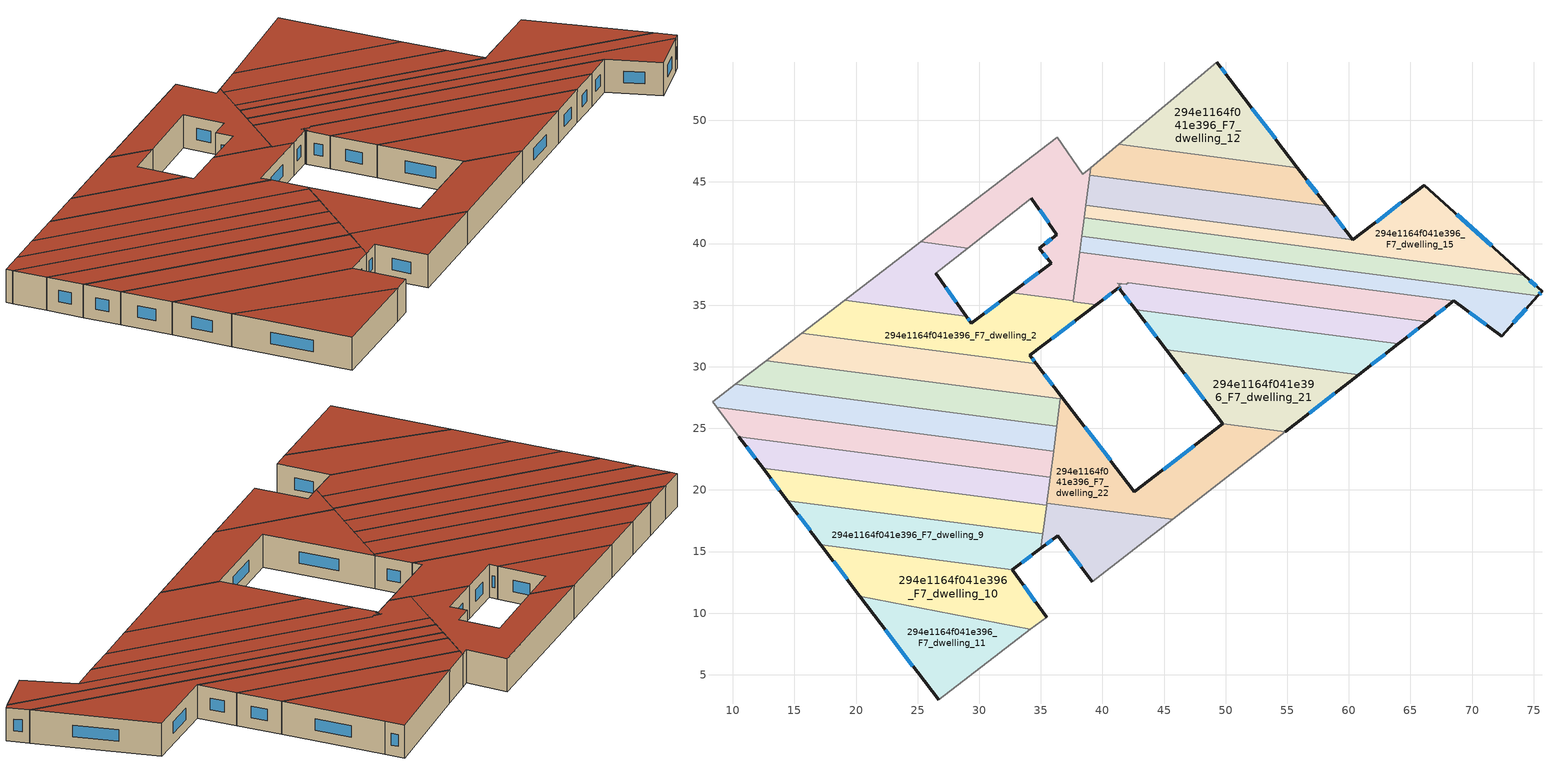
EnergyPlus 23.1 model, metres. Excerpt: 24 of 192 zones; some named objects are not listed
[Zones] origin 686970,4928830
294e1164f041e396_F7_dwelling_0
 floor to 294e1164f041e396_F6_dwelling_0 (EU_floor_Construction): 39.03,46.15 37.62,35.34 32.63,35.99 35.83,38.4 34.88,39.63 36.31,40.73 34.22,43.69 29.07,39.63 25.25,40.13 36.32,48.61 38.42,45.63 z21
 wall outside (EU_wall_Construction): 34.22,43.69 36.31,40.73 34.88,39.63 35.83,38.4 32.63,35.99 z21:24
 wall adiabatic (EU_wall_Construction): 29.07,39.63 34.22,43.69 / 39.03,46.15 38.42,45.63 36.32,48.61 25.25,40.13 z21:24
 wall to 294e1164f041e396_F7_dwelling_1 (EU_wall_Construction): 25.25,40.13 29.07,39.63 z21:24
 wall to 294e1164f041e396_F7_dwelling_2 (EU_wall_Construction): 32.63,35.99 37.62,35.34 z21:24
 wall to 294e1164f041e396_F7_dwelling_18 (EU_wall_Construction): 37.62,35.34 38.14,39.3 z21:24
 wall to 294e1164f041e396_F7_dwelling_13 (EU_wall_Construction): 38.96,45.56 39.03,46.15 z21:24
 wall to 294e1164f041e396_F7_dwelling_14 (EU_wall_Construction): 38.64,43.12 38.96,45.56 z21:24
 wall to 294e1164f041e396_F7_dwelling_15 (EU_wall_Construction): 38.5,42.09 38.64,43.12 z21:24
 wall to 294e1164f041e396_F7_dwelling_16 (EU_wall_Construction): 38.31,40.59 38.5,42.09 z21:24
 wall to 294e1164f041e396_F7_dwelling_17 (EU_wall_Construction): 38.14,39.3 38.31,40.59 z21:24
 window (EU_Window_Construction): 35.19,39.23 35.52,38.8 / 35.84,40.38 35.34,39.99 / 34.9,42.73 35.63,41.7 / 34.79,37.62 33.67,36.78 z21.98:23.02
 roof outside (EU_roof_Construction): 37.62,35.34 39.03,46.15 38.42,45.63 36.32,48.61 25.25,40.13 29.07,39.63 34.22,43.69 36.31,40.73 34.88,39.63 35.83,38.4 32.63,35.99 z24
294e1164f041e396_F7_dwelling_1
 floor to 294e1164f041e396_F6_dwelling_1 (EU_floor_Construction): 29.07,39.63 26.46,37.57 28.95,34.12 19.09,35.4 25.25,40.13 z21
 wall outside (EU_wall_Construction): 28.95,34.12 26.46,37.57 z21:24
 wall to 294e1164f041e396_F7_dwelling_2 (EU_wall_Construction): 19.09,35.4 28.95,34.12 z21:24
 wall adiabatic (EU_wall_Construction): 25.25,40.13 19.09,35.4 / 26.46,37.57 29.07,39.63 z21:24
 window (EU_Window_Construction): 28.14,35.24 27.27,36.45 z21.98:23.02
 roof outside (EU_roof_Construction): 28.95,34.12 26.46,37.57 29.07,39.63 25.25,40.13 19.09,35.4 z24
294e1164f041e396_F7_dwelling_10
 floor to 294e1164f041e396_F6_dwelling_10 (EU_floor_Construction): 32.69,13.52 35.47,9.68 34.15,8.67 20.3,11.39 17.15,15.55 z21
 wall outside (EU_wall_Construction): 35.47,9.68 32.69,13.52 / 17.15,15.55 20.3,11.39 z21:24
 wall to 294e1164f041e396_F7_dwelling_9 (EU_wall_Construction): 32.69,13.52 17.15,15.55 z21:24
 wall adiabatic (EU_wall_Construction): 34.15,8.67 35.47,9.68 z21:24
 wall to 294e1164f041e396_F7_dwelling_11 (EU_wall_Construction): 20.3,11.39 34.15,8.67 z21:24
 window (EU_Window_Construction): 34.56,10.93 33.59,12.28 / 18.18,14.2 19.28,12.74 z21.98:23.02
 roof outside (EU_roof_Construction): 35.47,9.68 32.69,13.52 17.15,15.55 20.3,11.39 34.15,8.67 z24
294e1164f041e396_F7_dwelling_11
 floor to 294e1164f041e396_F6_dwelling_11 (EU_floor_Construction): 34.15,8.67 26.7,2.95 20.3,11.39 z21
 wall outside (EU_wall_Construction): 20.3,11.39 26.7,2.95 z21:24
 wall adiabatic (EU_wall_Construction): 26.7,2.95 34.15,8.67 z21:24
 window (EU_Window_Construction): 22.38,8.65 24.62,5.7 z21.98:23.02
 roof outside (EU_roof_Construction): 34.15,8.67 20.3,11.39 26.7,2.95 z24
294e1164f041e396_F7_dwelling_12
 floor to 294e1164f041e396_F6_dwelling_12 (EU_floor_Construction): 50.35,53.33 55.83,46.16 41.31,48.05 49.29,54.73 z21
 wall outside (EU_wall_Construction): 55.83,46.16 50.35,53.33 49.29,54.73 z21:24
 wall to 294e1164f041e396_F7_dwelling_13 (EU_wall_Construction): 41.31,48.05 55.83,46.16 z21:24
 wall adiabatic (EU_wall_Construction): 49.29,54.73 41.31,48.05 z21:24
 window (EU_Window_Construction): 50,53.79 49.63,54.28 / 54.05,48.49 52.13,51 z21.98:23.02
 roof outside (EU_roof_Construction): 55.83,46.16 50.35,53.33 49.29,54.73 41.31,48.05 z24
294e1164f041e396_F7_dwelling_13
 floor to 294e1164f041e396_F6_dwelling_13 (EU_floor_Construction): 55.83,46.16 58.2,43.05 38.96,45.56 39.03,46.15 41.31,48.05 z21
 wall outside (EU_wall_Construction): 58.2,43.05 55.83,46.16 z21:24
 wall to 294e1164f041e396_F7_dwelling_14 (EU_wall_Construction): 38.96,45.56 58.2,43.05 z21:24
 wall adiabatic (EU_wall_Construction): 41.31,48.05 39.03,46.15 z21:24
 window (EU_Window_Construction): 57.43,44.07 56.6,45.15 z21.98:23.02
 roof outside (EU_roof_Construction): 58.2,43.05 55.83,46.16 41.31,48.05 39.03,46.15 38.96,45.56 z24
294e1164f041e396_F7_dwelling_14
 floor to 294e1164f041e396_F6_dwelling_14 (EU_floor_Construction): 58.2,43.05 60.32,40.29 38.64,43.12 38.96,45.56 z21
 wall outside (EU_wall_Construction): 60.32,40.29 58.2,43.05 z21:24
 wall to 294e1164f041e396_F7_dwelling_15 (EU_wall_Construction): 38.64,43.12 60.32,40.29 z21:24
 window (EU_Window_Construction): 59.63,41.19 58.89,42.16 z21.98:23.02
 roof outside (EU_roof_Construction): 60.32,40.29 58.2,43.05 38.96,45.56 38.64,43.12 z24
294e1164f041e396_F7_dwelling_15
 floor to 294e1164f041e396_F6_dwelling_15 (EU_floor_Construction): 74.22,37.44 38.5,42.09 38.64,43.12 60.32,40.29 66.12,44.74 z21
 wall outside (EU_wall_Construction): 74.22,37.44 66.12,44.74 60.32,40.29 z21:24
 wall to 294e1164f041e396_F7_dwelling_16 (EU_wall_Construction): 38.5,42.09 74.22,37.44 z21:24
 window (EU_Window_Construction): 64.23,43.3 62.2,41.74 / 71.58,39.81 68.75,42.37 z21.98:23.02
 roof outside (EU_roof_Construction): 74.22,37.44 66.12,44.74 60.32,40.29 38.64,43.12 38.5,42.09 z24
294e1164f041e396_F7_dwelling_16
 floor to 294e1164f041e396_F6_dwelling_16 (EU_floor_Construction): 74.22,37.44 75.68,36.12 75.35,35.76 38.31,40.59 38.5,42.09 z21
 wall outside (EU_wall_Construction): 75.35,35.76 75.68,36.12 74.22,37.44 z21:24
 wall to 294e1164f041e396_F7_dwelling_17 (EU_wall_Construction): 38.31,40.59 75.35,35.76 z21:24
 window (EU_Window_Construction): 75.2,36.55 74.69,37.01 / 75.46,35.88 75.57,36.01 z21.98:23.02
 roof outside (EU_roof_Construction): 75.35,35.76 75.68,36.12 74.22,37.44 38.5,42.09 38.31,40.59 z24
294e1164f041e396_F7_dwelling_17
 floor to 294e1164f041e396_F6_dwelling_17 (EU_floor_Construction): 75.35,35.76 72.4,32.49 68.51,35.34 38.14,39.3 38.31,40.59 z21
 wall outside (EU_wall_Construction): 68.51,35.34 72.4,32.49 75.35,35.76 z21:24
 wall to 294e1164f041e396_F7_dwelling_18 (EU_wall_Construction): 38.14,39.3 68.51,35.34 z21:24
 window (EU_Window_Construction): 73.36,33.56 74.39,34.7 / 69.77,34.42 71.13,33.42 z21.98:23.02
 roof outside (EU_roof_Construction): 72.4,32.49 75.35,35.76 38.31,40.59 38.14,39.3 68.51,35.34 z24
294e1164f041e396_F7_dwelling_18
 floor to 294e1164f041e396_F6_dwelling_18 (EU_floor_Construction): 68.51,35.34 66.36,33.67 42.09,36.83 41.92,36.7 41.21,36.79 41.5,36.76 41.34,36.63 41.52,36.39 41.4,36.3 41.31,36.42 39.5,35.04 37.62,35.29 38.14,39.3 z21
 wall outside (EU_wall_Construction): 39.5,35.04 41.31,36.42 41.4,36.3 / 66.36,33.67 68.51,35.34 z21:24
 wall to 294e1164f041e396_F7_dwelling_2 (EU_wall_Construction): 37.62,35.34 37.62,35.29 39.5,35.04 z21:24
 wall to 294e1164f041e396_F7_dwelling_19 (EU_wall_Construction): 41.4,36.3 41.52,36.39 41.34,36.63 41.5,36.76 / 41.21,36.79 41.92,36.7 42.09,36.83 66.36,33.67 / 41.21,36.79 41.5,36.76 z21:24
 window (EU_Window_Construction): 40.09,35.49 40.72,35.97 / 67.06,34.21 67.81,34.8 / 41.34,36.38 41.37,36.34 z21.98:23.02
 roof outside (EU_roof_Construction): 68.51,35.34 38.14,39.3 37.62,35.29 39.5,35.04 41.31,36.42 41.4,36.3 41.52,36.39 41.34,36.63 41.5,36.76 41.21,36.79 41.92,36.7 42.09,36.83 66.36,33.67 z24
294e1164f041e396_F7_dwelling_19
 floor to 294e1164f041e396_F6_dwelling_19 (EU_floor_Construction): 66.36,33.67 64.01,31.85 42.68,34.63 41.4,36.3 41.52,36.39 41.34,36.63 41.5,36.76 41.21,36.79 41.92,36.7 42.09,36.83 z21
 wall outside (EU_wall_Construction): 64.01,31.85 66.36,33.67 / 41.4,36.3 42.68,34.63 z21:24
 wall to 294e1164f041e396_F7_dwelling_20 (EU_wall_Construction): 42.68,34.63 64.01,31.85 z21:24
 window (EU_Window_Construction): 64.78,32.44 65.6,33.08 / 41.82,35.76 42.26,35.17 z21.98:23.02
 roof outside (EU_roof_Construction): 66.36,33.67 42.09,36.83 41.92,36.7 41.21,36.79 41.5,36.76 41.34,36.63 41.52,36.39 41.4,36.3 42.68,34.63 64.01,31.85 z24
294e1164f041e396_F7_dwelling_2
 floor to 294e1164f041e396_F6_dwelling_2 (EU_floor_Construction): 39.5,35.04 34.12,30.92 34.64,30.24 15.59,32.72 19.09,35.4 28.95,34.12 29.37,33.53 32.63,35.99 37.62,35.34 37.62,35.29 z21
 wall outside (EU_wall_Construction): 34.64,30.24 34.12,30.92 39.5,35.04 / 32.63,35.99 29.37,33.53 28.95,34.12 z21:24
 wall to 294e1164f041e396_F7_dwelling_3 (EU_wall_Construction): 15.59,32.72 34.64,30.24 z21:24
 wall adiabatic (EU_wall_Construction): 19.09,35.4 15.59,32.72 z21:24
 window (EU_Window_Construction): 35.87,32.26 37.75,33.7 / 34.47,30.46 34.29,30.7 / 29.23,33.72 29.08,33.93 / 31.57,35.19 30.43,34.33 z21.98:23.02
 roof outside (EU_roof_Construction): 39.5,35.04 37.62,35.29 37.62,35.34 32.63,35.99 29.37,33.53 28.95,34.12 19.09,35.4 15.59,32.72 34.64,30.24 34.12,30.92 z24
294e1164f041e396_F7_dwelling_20
 floor to 294e1164f041e396_F6_dwelling_20 (EU_floor_Construction): 64.01,31.85 60.78,29.33 45.18,31.37 42.68,34.63 z21
 wall outside (EU_wall_Construction): 60.78,29.33 64.01,31.85 / 42.68,34.63 45.18,31.37 z21:24
 wall to 294e1164f041e396_F7_dwelling_21 (EU_wall_Construction): 45.18,31.37 60.78,29.33 z21:24
 window (EU_Window_Construction): 61.83,30.15 62.96,31.03 / 43.49,33.57 44.37,32.43 z21.98:23.02
 roof outside (EU_roof_Construction): 64.01,31.85 42.68,34.63 45.18,31.37 60.78,29.33 z24
294e1164f041e396_F7_dwelling_21
 floor to 294e1164f041e396_F6_dwelling_21 (EU_floor_Construction): 60.78,29.33 54.83,24.71 49.78,25.37 45.18,31.37 z21
 wall outside (EU_wall_Construction): 54.83,24.71 60.78,29.33 / 45.18,31.37 49.78,25.37 z21:24
 wall to 294e1164f041e396_F7_dwelling_22 (EU_wall_Construction): 49.78,25.37 54.83,24.71 z21:24
 window (EU_Window_Construction): 56.77,26.21 58.85,27.83 / 46.67,29.42 48.28,27.32 z21.98:23.02
 roof outside (EU_roof_Construction): 60.78,29.33 45.18,31.37 49.78,25.37 54.83,24.71 z24
294e1164f041e396_F7_dwelling_22
 floor to 294e1164f041e396_F6_dwelling_22 (EU_floor_Construction): 54.83,24.71 45.71,17.61 35.49,18.94 36.62,27.66 42.6,19.86 49.78,25.37 z21
 wall outside (EU_wall_Construction): 49.78,25.37 42.6,19.86 36.62,27.66 z21:24
 wall adiabatic (EU_wall_Construction): 45.71,17.61 54.83,24.71 z21:24
 wall to 294e1164f041e396_F7_dwelling_23 (EU_wall_Construction): 35.49,18.94 45.71,17.61 z21:24
 wall to 294e1164f041e396_F7_dwelling_4 (EU_wall_Construction): 36.59,27.39 36.3,25.18 z21:24
 wall to 294e1164f041e396_F7_dwelling_3 (EU_wall_Construction): 36.62,27.66 36.59,27.39 z21:24
 wall to 294e1164f041e396_F7_dwelling_5 (EU_wall_Construction): 36.3,25.18 36.04,23.14 z21:24
 wall to 294e1164f041e396_F7_dwelling_6 (EU_wall_Construction): 36.03,23.14 35.76,21.04 z21:24
 wall to 294e1164f041e396_F7_dwelling_7 (EU_wall_Construction): 35.76,21.04 35.49,18.94 z21:24
 window (EU_Window_Construction): 40.65,22.4 38.57,25.12 / 47.44,23.58 44.93,21.65 z21.98:23.02
 roof outside (EU_roof_Construction): 54.83,24.71 49.78,25.37 42.6,19.86 36.62,27.66 35.49,18.94 45.71,17.61 z24
294e1164f041e396_F7_dwelling_23
 floor to 294e1164f041e396_F6_dwelling_23 (EU_floor_Construction): 45.71,17.61 39.19,12.53 36.37,16.28 35.01,15.27 35.49,18.94 z21
 wall outside (EU_wall_Construction): 35.01,15.27 36.37,16.28 39.19,12.53 z21:24
 wall adiabatic (EU_wall_Construction): 39.19,12.53 45.71,17.61 z21:24
 wall to 294e1164f041e396_F7_dwelling_8 (EU_wall_Construction): 35.46,18.76 35.16,16.44 z21:24
 wall to 294e1164f041e396_F7_dwelling_7 (EU_wall_Construction): 35.49,18.94 35.46,18.76 z21:24
 wall to 294e1164f041e396_F7_dwelling_9 (EU_wall_Construction): 35.16,16.44 35.01,15.27 z21:24
 window (EU_Window_Construction): 37.28,15.06 38.27,13.75 / 35.45,15.6 35.93,15.95 z21.98:23.02
 roof outside (EU_roof_Construction): 45.71,17.61 35.49,18.94 35.01,15.27 36.37,16.28 39.19,12.53 z24
294e1164f041e396_F7_dwelling_3
 floor to 294e1164f041e396_F6_dwelling_3 (EU_floor_Construction): 34.64,30.24 36.62,27.66 36.59,27.39 12.69,30.5 15.59,32.72 z21
 wall outside (EU_wall_Construction): 36.62,27.66 34.64,30.24 z21:24
 wall to 294e1164f041e396_F7_dwelling_4 (EU_wall_Construction): 12.69,30.5 36.59,27.39 z21:24
 wall adiabatic (EU_wall_Construction): 15.59,32.72 12.69,30.5 z21:24
 window (EU_Window_Construction): 35.98,28.5 35.29,29.4 z21.98:23.02
 roof outside (EU_roof_Construction): 36.59,27.39 36.62,27.66 34.64,30.24 15.59,32.72 12.69,30.5 z24
294e1164f041e396_F7_dwelling_4
 floor to 294e1164f041e396_F6_dwelling_4 (EU_floor_Construction): 36.59,27.39 36.3,25.18 10.19,28.58 12.69,30.5 z21
 wall to 294e1164f041e396_F7_dwelling_5 (EU_wall_Construction): 10.19,28.58 36.3,25.18 z21:24
 wall adiabatic (EU_wall_Construction): 12.69,30.5 10.19,28.58 z21:24
 roof outside (EU_roof_Construction): 36.3,25.18 36.59,27.39 12.69,30.5 10.19,28.58 z24
294e1164f041e396_F7_dwelling_5
 floor to 294e1164f041e396_F6_dwelling_5 (EU_floor_Construction): 36.3,25.18 36.04,23.14 8.7,26.7 8.35,27.16 10.19,28.58 z21
 wall to 294e1164f041e396_F7_dwelling_6 (EU_wall_Construction): 8.7,26.7 36.04,23.14 z21:24
 wall adiabatic (EU_wall_Construction): 10.19,28.58 8.35,27.16 8.7,26.7 z21:24
 roof outside (EU_roof_Construction): 36.04,23.14 36.3,25.18 10.19,28.58 8.35,27.16 8.7,26.7 z24
294e1164f041e396_F7_dwelling_6
 floor to 294e1164f041e396_F6_dwelling_6 (EU_floor_Construction): 36.04,23.14 35.76,21.04 10.49,24.33 8.7,26.7 z21
 wall to 294e1164f041e396_F7_dwelling_7 (EU_wall_Construction): 10.49,24.33 35.76,21.04 z21:24
 wall adiabatic (EU_wall_Construction): 8.7,26.7 10.49,24.33 z21:24
 roof outside (EU_roof_Construction): 35.76,21.04 36.04,23.14 8.7,26.7 10.49,24.33 z24
294e1164f041e396_F7_dwelling_7
 floor to 294e1164f041e396_F6_dwelling_7 (EU_floor_Construction): 35.76,21.04 35.46,18.76 12.45,21.75 10.49,24.33 z21
 wall outside (EU_wall_Construction): 10.49,24.33 12.45,21.75 z21:24
 wall to 294e1164f041e396_F7_dwelling_8 (EU_wall_Construction): 12.45,21.75 35.46,18.76 z21:24
 window (EU_Window_Construction): 11.13,23.49 11.81,22.59 z21.98:23.02
 roof outside (EU_roof_Construction): 35.46,18.76 35.76,21.04 10.49,24.33 12.45,21.75 z24
294e1164f041e396_F7_dwelling_8
 floor to 294e1164f041e396_F6_dwelling_8 (EU_floor_Construction): 35.46,18.76 35.16,16.44 14.43,19.14 12.45,21.75 z21
 wall outside (EU_wall_Construction): 12.45,21.75 14.43,19.14 z21:24
 wall to 294e1164f041e396_F7_dwelling_9 (EU_wall_Construction): 14.43,19.14 35.16,16.44 z21:24
 window (EU_Window_Construction): 13.09,20.91 13.78,19.99 z21.98:23.02
 roof outside (EU_roof_Construction): 35.16,16.44 35.46,18.76 12.45,21.75 14.43,19.14 z24
294e1164f041e396_F7_dwelling_9
 floor to 294e1164f041e396_F6_dwelling_9 (EU_floor_Construction): 35.16,16.44 35.01,15.27 32.69,13.52 17.15,15.55 14.43,19.14 z21
 wall outside (EU_wall_Construction): 32.69,13.52 35.01,15.27 / 14.43,19.14 17.15,15.55 z21:24
 window (EU_Window_Construction): 33.44,14.09 34.25,14.7 / 15.31,17.97 16.27,16.72 z21.98:23.02
 roof outside (EU_roof_Construction): 35.01,15.27 35.16,16.44 14.43,19.14 17.15,15.55 32.69,13.52 z24
[Building]
EU S2 Campaign: North Axis=0; Terrain=City; Solar Distribution=FullExterior
[Site:Location]
Bologna: Latitude=44.5; Longitude=11.25; Time Zone=1; Elevation=37
[SizingPeriod:WeatherFileDays]
AnnualSizingPeriod: Begin Month=1; Begin Day of Month=1; End Month=12; End Day of Month=31; Day of Week for Start Day=Monday; Use Weather File Daylight Saving Period=No; Use Weather File Rain and Snow Indicators=No
[MATERIAL]
EU_InternalMass_Material: Roughness=MediumRough; Thickness=0.1; Conductivity=1; Density=1800; Specific Heat=900; Thermal Absorptance=0.9; Solar Absorptance=0.7; Visible Absorptance=0.7
[MATERIAL:NOMASS] Roughness=MediumRough; Thermal Absorptance=0.9; Solar Absorptance=0.7; Visible Absorptance=0.7
Name | Thermal Resistance
EU_wall_NoMass | 0.905828
EU_roof_NoMass | 0.37593
EU_floor_NoMass | 0.67114
[WINDOWMATERIAL:SIMPLEGLAZINGSYSTEM]
EU_Window_SimpleGlazing: UFactor=4.52486; Solar Heat Gain Coefficient=0.85; Visible Transmittance=0.85
[CONSTRUCTION]
EU_wall_Construction: EU_wall_NoMass
EU_roof_Construction: EU_roof_NoMass
EU_floor_Construction: EU_floor_NoMass
EU_Window_Construction: EU_Window_SimpleGlazing
EU_InternalMass_Construction: EU_InternalMass_Material
[ZONE] Type=1; Multiplier=1; Ceiling Height=autocalculate; Floor Area=autocalculate; Part of Total Floor Area=Yes
Name | Volume
294e1164f041e396_F7_dwelling_0 | 201.147
294e1164f041e396_F7_dwelling_1 | 92.1636
294e1164f041e396_F7_dwelling_10 | 193.881
294e1164f041e396_F7_dwelling_11 | 149.203
294e1164f041e396_F7_dwelling_12 | 167.979
294e1164f041e396_F7_dwelling_13 | 143.498
294e1164f041e396_F7_dwelling_14 | 152.683
294e1164f041e396_F7_dwelling_15 | 207.679
294e1164f041e396_F7_dwelling_16 | 168.046
294e1164f041e396_F7_dwelling_17 | 164.237
294e1164f041e396_F7_dwelling_18 | 191.046
294e1164f041e396_F7_dwelling_19 | 148.641
294e1164f041e396_F7_dwelling_2 | 217.083
294e1164f041e396_F7_dwelling_20 | 162.554
294e1164f041e396_F7_dwelling_21 | 167.473
294e1164f041e396_F7_dwelling_22 | 232.667
294e1164f041e396_F7_dwelling_23 | 103.84
294e1164f041e396_F7_dwelling_3 | 168.272
294e1164f041e396_F7_dwelling_4 | 168.362
294e1164f041e396_F7_dwelling_5 | 168.348
294e1164f041e396_F7_dwelling_6 | 168.343
294e1164f041e396_F7_dwelling_7 | 168.298
294e1164f041e396_F7_dwelling_8 | 154.533
294e1164f041e396_F7_dwelling_9 | 179.933
[INTERNALMASS] Construction=EU_InternalMass_Construction
Name | Zone or ZoneList | Surface Area
294e1164f041e396_F7_dwelling_0_EU_InternalMass | 294e1164f041e396_F7_dwelling_0 | 67.047
294e1164f041e396_F7_dwelling_1_EU_InternalMass | 294e1164f041e396_F7_dwelling_1 | 30.7215
294e1164f041e396_F7_dwelling_2_EU_InternalMass | 294e1164f041e396_F7_dwelling_2 | 72.3656
294e1164f041e396_F7_dwelling_3_EU_InternalMass | 294e1164f041e396_F7_dwelling_3 | 56.0907
294e1164f041e396_F7_dwelling_4_EU_InternalMass | 294e1164f041e396_F7_dwelling_4 | 56.1206
294e1164f041e396_F7_dwelling_5_EU_InternalMass | 294e1164f041e396_F7_dwelling_5 | 56.1159
294e1164f041e396_F7_dwelling_6_EU_InternalMass | 294e1164f041e396_F7_dwelling_6 | 56.1145
294e1164f041e396_F7_dwelling_7_EU_InternalMass | 294e1164f041e396_F7_dwelling_7 | 56.0992
294e1164f041e396_F7_dwelling_8_EU_InternalMass | 294e1164f041e396_F7_dwelling_8 | 51.5111
294e1164f041e396_F7_dwelling_9_EU_InternalMass | 294e1164f041e396_F7_dwelling_9 | 59.9775
294e1164f041e396_F7_dwelling_10_EU_InternalMass | 294e1164f041e396_F7_dwelling_10 | 64.6275
294e1164f041e396_F7_dwelling_11_EU_InternalMass | 294e1164f041e396_F7_dwelling_11 | 49.7344
294e1164f041e396_F7_dwelling_12_EU_InternalMass | 294e1164f041e396_F7_dwelling_12 | 55.9928
294e1164f041e396_F7_dwelling_13_EU_InternalMass | 294e1164f041e396_F7_dwelling_13 | 47.8324
294e1164f041e396_F7_dwelling_14_EU_InternalMass | 294e1164f041e396_F7_dwelling_14 | 50.8943
294e1164f041e396_F7_dwelling_15_EU_InternalMass | 294e1164f041e396_F7_dwelling_15 | 69.2234
294e1164f041e396_F7_dwelling_16_EU_InternalMass | 294e1164f041e396_F7_dwelling_16 | 56.0151
294e1164f041e396_F7_dwelling_17_EU_InternalMass | 294e1164f041e396_F7_dwelling_17 | 54.7457
294e1164f041e396_F7_dwelling_18_EU_InternalMass | 294e1164f041e396_F7_dwelling_18 | 63.6818
294e1164f041e396_F7_dwelling_19_EU_InternalMass | 294e1164f041e396_F7_dwelling_19 | 49.547
294e1164f041e396_F7_dwelling_20_EU_InternalMass | 294e1164f041e396_F7_dwelling_20 | 54.1843
294e1164f041e396_F7_dwelling_21_EU_InternalMass | 294e1164f041e396_F7_dwelling_21 | 55.8245
294e1164f041e396_F7_dwelling_22_EU_InternalMass | 294e1164f041e396_F7_dwelling_22 | 77.5298
294e1164f041e396_F7_dwelling_23_EU_InternalMass | 294e1164f041e396_F7_dwelling_23 | 34.6207
[OTHEREQUIPMENT] Fuel Type=Electricity; Design Level Calculation Method=Watts/Area; Power per Zone Floor Area=1; Fraction Latent=0; Fraction Radiant=0; Fraction Lost=0; Carbon Dioxide Generation Rate=0; EndUse Subcategory=EU_Step8_InternalGains
Name | Zone or ZoneList or Space or SpaceList | Schedule
EU_Step8_InternalGain_294e1164f041e396_F7_dwelling_0_f000 | 294e1164f041e396_F7_dwelling_0 | EU_Step8_GainSchedule_294e1164f041e396_F7_dwelling_0_f000
EU_Step8_InternalGain_294e1164f041e396_F7_dwelling_1_f000 | 294e1164f041e396_F7_dwelling_1 | EU_Step8_GainSchedule_294e1164f041e396_F7_dwelling_1_f000
EU_Step8_InternalGain_294e1164f041e396_F7_dwelling_2_f000 | 294e1164f041e396_F7_dwelling_2 | EU_Step8_GainSchedule_294e1164f041e396_F7_dwelling_2_f000
EU_Step8_InternalGain_294e1164f041e396_F7_dwelling_3_f000 | 294e1164f041e396_F7_dwelling_3 | EU_Step8_GainSchedule_294e1164f041e396_F7_dwelling_3_f000
EU_Step8_InternalGain_294e1164f041e396_F7_dwelling_4_f000 | 294e1164f041e396_F7_dwelling_4 | EU_Step8_GainSchedule_294e1164f041e396_F7_dwelling_4_f000
EU_Step8_InternalGain_294e1164f041e396_F7_dwelling_5_f000 | 294e1164f041e396_F7_dwelling_5 | EU_Step8_GainSchedule_294e1164f041e396_F7_dwelling_5_f000
EU_Step8_InternalGain_294e1164f041e396_F7_dwelling_6_f000 | 294e1164f041e396_F7_dwelling_6 | EU_Step8_GainSchedule_294e1164f041e396_F7_dwelling_6_f000
EU_Step8_InternalGain_294e1164f041e396_F7_dwelling_7_f000 | 294e1164f041e396_F7_dwelling_7 | EU_Step8_GainSchedule_294e1164f041e396_F7_dwelling_7_f000
EU_Step8_InternalGain_294e1164f041e396_F7_dwelling_8_f000 | 294e1164f041e396_F7_dwelling_8 | EU_Step8_GainSchedule_294e1164f041e396_F7_dwelling_8_f000
EU_Step8_InternalGain_294e1164f041e396_F7_dwelling_9_f000 | 294e1164f041e396_F7_dwelling_9 | EU_Step8_GainSchedule_294e1164f041e396_F7_dwelling_9_f000
EU_Step8_InternalGain_294e1164f041e396_F7_dwelling_10_f000 | 294e1164f041e396_F7_dwelling_10 | EU_Step8_GainSchedule_294e1164f041e396_F7_dwelling_10_f000
EU_Step8_InternalGain_294e1164f041e396_F7_dwelling_11_f000 | 294e1164f041e396_F7_dwelling_11 | EU_Step8_GainSchedule_294e1164f041e396_F7_dwelling_11_f000
EU_Step8_InternalGain_294e1164f041e396_F7_dwelling_12_f000 | 294e1164f041e396_F7_dwelling_12 | EU_Step8_GainSchedule_294e1164f041e396_F7_dwelling_12_f000
EU_Step8_InternalGain_294e1164f041e396_F7_dwelling_13_f000 | 294e1164f041e396_F7_dwelling_13 | EU_Step8_GainSchedule_294e1164f041e396_F7_dwelling_13_f000
EU_Step8_InternalGain_294e1164f041e396_F7_dwelling_14_f000 | 294e1164f041e396_F7_dwelling_14 | EU_Step8_GainSchedule_294e1164f041e396_F7_dwelling_14_f000
EU_Step8_InternalGain_294e1164f041e396_F7_dwelling_15_f000 | 294e1164f041e396_F7_dwelling_15 | EU_Step8_GainSchedule_294e1164f041e396_F7_dwelling_15_f000
EU_Step8_InternalGain_294e1164f041e396_F7_dwelling_16_f000 | 294e1164f041e396_F7_dwelling_16 | EU_Step8_GainSchedule_294e1164f041e396_F7_dwelling_16_f000
EU_Step8_InternalGain_294e1164f041e396_F7_dwelling_17_f000 | 294e1164f041e396_F7_dwelling_17 | EU_Step8_GainSchedule_294e1164f041e396_F7_dwelling_17_f000
EU_Step8_InternalGain_294e1164f041e396_F7_dwelling_18_f000 | 294e1164f041e396_F7_dwelling_18 | EU_Step8_GainSchedule_294e1164f041e396_F7_dwelling_18_f000
EU_Step8_InternalGain_294e1164f041e396_F7_dwelling_19_f000 | 294e1164f041e396_F7_dwelling_19 | EU_Step8_GainSchedule_294e1164f041e396_F7_dwelling_19_f000
EU_Step8_InternalGain_294e1164f041e396_F7_dwelling_20_f000 | 294e1164f041e396_F7_dwelling_20 | EU_Step8_GainSchedule_294e1164f041e396_F7_dwelling_20_f000
EU_Step8_InternalGain_294e1164f041e396_F7_dwelling_21_f000 | 294e1164f041e396_F7_dwelling_21 | EU_Step8_GainSchedule_294e1164f041e396_F7_dwelling_21_f000
EU_Step8_InternalGain_294e1164f041e396_F7_dwelling_22_f000 | 294e1164f041e396_F7_dwelling_22 | EU_Step8_GainSchedule_294e1164f041e396_F7_dwelling_22_f000
EU_Step8_InternalGain_294e1164f041e396_F7_dwelling_23_f000 | 294e1164f041e396_F7_dwelling_23 | EU_Step8_GainSchedule_294e1164f041e396_F7_dwelling_23_f000
[ZONEVENTILATION:DESIGNFLOWRATE] Schedule=EU_AlwaysOn; Design Flow Rate Calculation Method=AirChanges/Hour; Air Changes per Hour=0.73129; Ventilation Type=Natural; Fan Pressure Rise=0; Fan Total Efficiency=1; Constant Term Coefficient=1; Temperature Term Coefficient=0; Velocity Term Coefficient=0; Velocity Squared Term Coefficient=0; Minimum Indoor Temperature=-100; Maximum Indoor Temperature=100; Delta Temperature=-100; Minimum Outdoor Temperature=-100; Maximum Outdoor Temperature=100; Maximum Wind Speed=40
Name | Zone or ZoneList or Space or SpaceList
EU_ConstantAir_294e1164f041e396_F7_dwelling_0 | 294e1164f041e396_F7_dwelling_0
EU_ConstantAir_294e1164f041e396_F7_dwelling_1 | 294e1164f041e396_F7_dwelling_1
EU_ConstantAir_294e1164f041e396_F7_dwelling_2 | 294e1164f041e396_F7_dwelling_2
EU_ConstantAir_294e1164f041e396_F7_dwelling_3 | 294e1164f041e396_F7_dwelling_3
EU_ConstantAir_294e1164f041e396_F7_dwelling_4 | 294e1164f041e396_F7_dwelling_4
EU_ConstantAir_294e1164f041e396_F7_dwelling_5 | 294e1164f041e396_F7_dwelling_5
EU_ConstantAir_294e1164f041e396_F7_dwelling_6 | 294e1164f041e396_F7_dwelling_6
EU_ConstantAir_294e1164f041e396_F7_dwelling_7 | 294e1164f041e396_F7_dwelling_7
EU_ConstantAir_294e1164f041e396_F7_dwelling_8 | 294e1164f041e396_F7_dwelling_8
EU_ConstantAir_294e1164f041e396_F7_dwelling_9 | 294e1164f041e396_F7_dwelling_9
EU_ConstantAir_294e1164f041e396_F7_dwelling_10 | 294e1164f041e396_F7_dwelling_10
EU_ConstantAir_294e1164f041e396_F7_dwelling_11 | 294e1164f041e396_F7_dwelling_11
EU_ConstantAir_294e1164f041e396_F7_dwelling_12 | 294e1164f041e396_F7_dwelling_12
EU_ConstantAir_294e1164f041e396_F7_dwelling_13 | 294e1164f041e396_F7_dwelling_13
EU_ConstantAir_294e1164f041e396_F7_dwelling_14 | 294e1164f041e396_F7_dwelling_14
EU_ConstantAir_294e1164f041e396_F7_dwelling_15 | 294e1164f041e396_F7_dwelling_15
EU_ConstantAir_294e1164f041e396_F7_dwelling_16 | 294e1164f041e396_F7_dwelling_16
EU_ConstantAir_294e1164f041e396_F7_dwelling_17 | 294e1164f041e396_F7_dwelling_17
EU_ConstantAir_294e1164f041e396_F7_dwelling_18 | 294e1164f041e396_F7_dwelling_18
EU_ConstantAir_294e1164f041e396_F7_dwelling_19 | 294e1164f041e396_F7_dwelling_19
EU_ConstantAir_294e1164f041e396_F7_dwelling_20 | 294e1164f041e396_F7_dwelling_20
EU_ConstantAir_294e1164f041e396_F7_dwelling_21 | 294e1164f041e396_F7_dwelling_21
EU_ConstantAir_294e1164f041e396_F7_dwelling_22 | 294e1164f041e396_F7_dwelling_22
EU_ConstantAir_294e1164f041e396_F7_dwelling_23 | 294e1164f041e396_F7_dwelling_23
[HVACTEMPLATE:ZONE:IDEALLOADSAIRSYSTEM] System Availability Schedule=EU_AlwaysOn; Maximum Heating Supply Air Temperature=50; Minimum Cooling Supply Air Temperature=13; Maximum Heating Supply Air Humidity Ratio=0.0156; Minimum Cooling Supply Air Humidity Ratio=0.0077; Heating Limit=NoLimit; Cooling Limit=NoLimit; Heating Availability Schedule=EU_AlwaysOn; Cooling Availability Schedule=EU_CoolingOff; Dehumidification Control Type=ConstantSensibleHeatRatio; Cooling Sensible Heat Ratio=0.7; Dehumidification Setpoint=60; Humidification Control Type=None; Humidification Setpoint=30; Outdoor Air Method=None; Outdoor Air Flow Rate per Person=0.00944; Outdoor Air Flow Rate per Zone Floor Area=0; Outdoor Air Flow Rate per Zone=0; Demand Controlled Ventilation Type=None; Outdoor Air Economizer Type=NoEconomizer; Heat Recovery Type=None; Sensible Heat Recovery Effectiveness=0.7; Latent Heat Recovery Effectiveness=0.65
Name | Template Thermostat
294e1164f041e396_F7_dwelling_0 | EU_HeatOnly_294e1164f041e396_F7_dwelling_0
294e1164f041e396_F7_dwelling_1 | EU_HeatOnly_294e1164f041e396_F7_dwelling_1
294e1164f041e396_F7_dwelling_2 | EU_HeatOnly_294e1164f041e396_F7_dwelling_2
294e1164f041e396_F7_dwelling_3 | EU_HeatOnly_294e1164f041e396_F7_dwelling_3
294e1164f041e396_F7_dwelling_4 | EU_HeatOnly_294e1164f041e396_F7_dwelling_4
294e1164f041e396_F7_dwelling_5 | EU_HeatOnly_294e1164f041e396_F7_dwelling_5
294e1164f041e396_F7_dwelling_6 | EU_HeatOnly_294e1164f041e396_F7_dwelling_6
294e1164f041e396_F7_dwelling_7 | EU_HeatOnly_294e1164f041e396_F7_dwelling_7
294e1164f041e396_F7_dwelling_8 | EU_HeatOnly_294e1164f041e396_F7_dwelling_8
294e1164f041e396_F7_dwelling_9 | EU_HeatOnly_294e1164f041e396_F7_dwelling_9
294e1164f041e396_F7_dwelling_10 | EU_HeatOnly_294e1164f041e396_F7_dwelling_10
294e1164f041e396_F7_dwelling_11 | EU_HeatOnly_294e1164f041e396_F7_dwelling_11
294e1164f041e396_F7_dwelling_12 | EU_HeatOnly_294e1164f041e396_F7_dwelling_12
294e1164f041e396_F7_dwelling_13 | EU_HeatOnly_294e1164f041e396_F7_dwelling_13
294e1164f041e396_F7_dwelling_14 | EU_HeatOnly_294e1164f041e396_F7_dwelling_14
294e1164f041e396_F7_dwelling_15 | EU_HeatOnly_294e1164f041e396_F7_dwelling_15
294e1164f041e396_F7_dwelling_16 | EU_HeatOnly_294e1164f041e396_F7_dwelling_16
294e1164f041e396_F7_dwelling_17 | EU_HeatOnly_294e1164f041e396_F7_dwelling_17
294e1164f041e396_F7_dwelling_18 | EU_HeatOnly_294e1164f041e396_F7_dwelling_18
294e1164f041e396_F7_dwelling_19 | EU_HeatOnly_294e1164f041e396_F7_dwelling_19
294e1164f041e396_F7_dwelling_20 | EU_HeatOnly_294e1164f041e396_F7_dwelling_20
294e1164f041e396_F7_dwelling_21 | EU_HeatOnly_294e1164f041e396_F7_dwelling_21
294e1164f041e396_F7_dwelling_22 | EU_HeatOnly_294e1164f041e396_F7_dwelling_22
294e1164f041e396_F7_dwelling_23 | EU_HeatOnly_294e1164f041e396_F7_dwelling_23
[SIZING:ZONE] Zone Cooling Design Supply Air Temperature Input Method=SupplyAirTemperature; Zone Cooling Design Supply Air Temperature=13; Zone Heating Design Supply Air Temperature Input Method=SupplyAirTemperature; Zone Heating Design Supply Air Temperature=50; Zone Cooling Design Supply Air Humidity Ratio=0.008; Zone Heating Design Supply Air Humidity Ratio=0.008; Cooling Design Air Flow Method=DesignDay; Cooling Design Air Flow Rate=0; Cooling Minimum Air Flow per Zone Floor Area=0.000762; Cooling Minimum Air Flow=0; Cooling Minimum Air Flow Fraction=0.2; Heating Design Air Flow Method=DesignDay; Heating Design Air Flow Rate=0; Heating Maximum Air Flow per Zone Floor Area=0.002032; Heating Maximum Air Flow=0.141576; Heating Maximum Air Flow Fraction=0.3; Account for Dedicated Outdoor Air System=No; Dedicated Outdoor Air System Control Strategy=NeutralSupplyAir; Dedicated Outdoor Air Low Setpoint Temperature for Design=autosize; Dedicated Outdoor Air High Setpoint Temperature for Design=autosize; Zone Load Sizing Method=Sensible Load Only No Latent Load; Zone Latent Cooling Design Supply Air Humidity Ratio Input Method=HumidityRatioDifference; Zone Cooling Design Supply Air Humidity Ratio Difference=0.005; Zone Latent Heating Design Supply Air Humidity Ratio Input Method=HumidityRatioDifference; Zone Humidification Design Supply Air Humidity Ratio Difference=0.005
294e1164f041e396_F7_dwelling_0; 294e1164f041e396_F7_dwelling_1; 294e1164f041e396_F7_dwelling_2; 294e1164f041e396_F7_dwelling_3; 294e1164f041e396_F7_dwelling_4; 294e1164f041e396_F7_dwelling_5; 294e1164f041e396_F7_dwelling_6; 294e1164f041e396_F7_dwelling_7; 294e1164f041e396_F7_dwelling_8; 294e1164f041e396_F7_dwelling_9; 294e1164f041e396_F7_dwelling_10; 294e1164f041e396_F7_dwelling_11; 294e1164f041e396_F7_dwelling_12; 294e1164f041e396_F7_dwelling_13; 294e1164f041e396_F7_dwelling_14; 294e1164f041e396_F7_dwelling_15; 294e1164f041e396_F7_dwelling_16; 294e1164f041e396_F7_dwelling_17; 294e1164f041e396_F7_dwelling_18; 294e1164f041e396_F7_dwelling_19; 294e1164f041e396_F7_dwelling_20; 294e1164f041e396_F7_dwelling_21; 294e1164f041e396_F7_dwelling_22; 294e1164f041e396_F7_dwelling_23
[SCHEDULE:CONSTANT]
Name | Hourly Value
EU_AlwaysOn | 1
EU_CoolingOff | 0
[SCHEDULE:FILE] Column Number=1; Rows to Skip at Top=0; Number of Hours of Data=8760; Column Separator=Comma; Interpolate to Timestep=No; Minutes per Item=60; Adjust Schedule for Daylight Savings=Yes
Name | File
EU_Step8_GainSchedule_294e1164f041e396_F7_dwelling_0_f000 | ../../schedules/294e1164f041e396/294e1164f041e396_F7_dwelling_0_f000_gain.csv
EU_Step8_GainSchedule_294e1164f041e396_F7_dwelling_1_f000 | ../../schedules/294e1164f041e396/294e1164f041e396_F7_dwelling_1_f000_gain.csv
EU_Step8_GainSchedule_294e1164f041e396_F7_dwelling_2_f000 | ../../schedules/294e1164f041e396/294e1164f041e396_F7_dwelling_2_f000_gain.csv
EU_Step8_GainSchedule_294e1164f041e396_F7_dwelling_3_f000 | ../../schedules/294e1164f041e396/294e1164f041e396_F7_dwelling_3_f000_gain.csv
EU_Step8_GainSchedule_294e1164f041e396_F7_dwelling_4_f000 | ../../schedules/294e1164f041e396/294e1164f041e396_F7_dwelling_4_f000_gain.csv
EU_Step8_GainSchedule_294e1164f041e396_F7_dwelling_5_f000 | ../../schedules/294e1164f041e396/294e1164f041e396_F7_dwelling_5_f000_gain.csv
EU_Step8_GainSchedule_294e1164f041e396_F7_dwelling_6_f000 | ../../schedules/294e1164f041e396/294e1164f041e396_F7_dwelling_6_f000_gain.csv
EU_Step8_GainSchedule_294e1164f041e396_F7_dwelling_7_f000 | ../../schedules/294e1164f041e396/294e1164f041e396_F7_dwelling_7_f000_gain.csv
EU_Step8_GainSchedule_294e1164f041e396_F7_dwelling_8_f000 | ../../schedules/294e1164f041e396/294e1164f041e396_F7_dwelling_8_f000_gain.csv
EU_Step8_GainSchedule_294e1164f041e396_F7_dwelling_9_f000 | ../../schedules/294e1164f041e396/294e1164f041e396_F7_dwelling_9_f000_gain.csv
EU_Step8_GainSchedule_294e1164f041e396_F7_dwelling_10_f000 | ../../schedules/294e1164f041e396/294e1164f041e396_F7_dwelling_10_f000_gain.csv
EU_Step8_GainSchedule_294e1164f041e396_F7_dwelling_11_f000 | ../../schedules/294e1164f041e396/294e1164f041e396_F7_dwelling_11_f000_gain.csv
EU_Step8_GainSchedule_294e1164f041e396_F7_dwelling_12_f000 | ../../schedules/294e1164f041e396/294e1164f041e396_F7_dwelling_12_f000_gain.csv
EU_Step8_GainSchedule_294e1164f041e396_F7_dwelling_13_f000 | ../../schedules/294e1164f041e396/294e1164f041e396_F7_dwelling_13_f000_gain.csv
EU_Step8_GainSchedule_294e1164f041e396_F7_dwelling_14_f000 | ../../schedules/294e1164f041e396/294e1164f041e396_F7_dwelling_14_f000_gain.csv
EU_Step8_GainSchedule_294e1164f041e396_F7_dwelling_15_f000 | ../../schedules/294e1164f041e396/294e1164f041e396_F7_dwelling_15_f000_gain.csv
EU_Step8_GainSchedule_294e1164f041e396_F7_dwelling_16_f000 | ../../schedules/294e1164f041e396/294e1164f041e396_F7_dwelling_16_f000_gain.csv
EU_Step8_GainSchedule_294e1164f041e396_F7_dwelling_17_f000 | ../../schedules/294e1164f041e396/294e1164f041e396_F7_dwelling_17_f000_gain.csv
EU_Step8_GainSchedule_294e1164f041e396_F7_dwelling_18_f000 | ../../schedules/294e1164f041e396/294e1164f041e396_F7_dwelling_18_f000_gain.csv
EU_Step8_GainSchedule_294e1164f041e396_F7_dwelling_19_f000 | ../../schedules/294e1164f041e396/294e1164f041e396_F7_dwelling_19_f000_gain.csv
EU_Step8_GainSchedule_294e1164f041e396_F7_dwelling_20_f000 | ../../schedules/294e1164f041e396/294e1164f041e396_F7_dwelling_20_f000_gain.csv
EU_Step8_GainSchedule_294e1164f041e396_F7_dwelling_21_f000 | ../../schedules/294e1164f041e396/294e1164f041e396_F7_dwelling_21_f000_gain.csv
EU_Step8_GainSchedule_294e1164f041e396_F7_dwelling_22_f000 | ../../schedules/294e1164f041e396/294e1164f041e396_F7_dwelling_22_f000_gain.csv
EU_Step8_GainSchedule_294e1164f041e396_F7_dwelling_23_f000 | ../../schedules/294e1164f041e396/294e1164f041e396_F7_dwelling_23_f000_gain.csv
